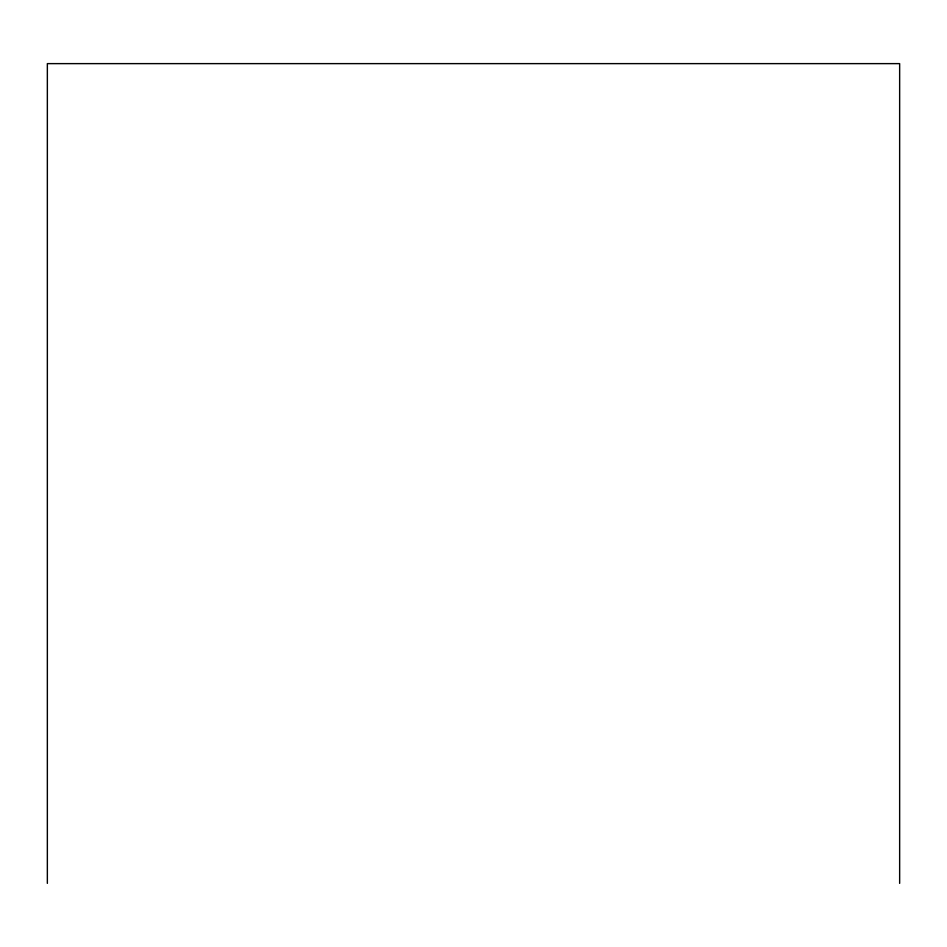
<?xml version="1.0" encoding="UTF-8"?>
<svg xmlns="http://www.w3.org/2000/svg" width="947" height="947" viewBox="0 0 947 947"><rect width="100%" height="100%" fill="white"/><g stroke="black" fill="none" stroke-linecap="round" stroke-linejoin="round"><path stroke-width="1.42" d="M899.65 883.373L899.65 63.627L47.35 63.627L47.35 883.373"/></g></svg>
